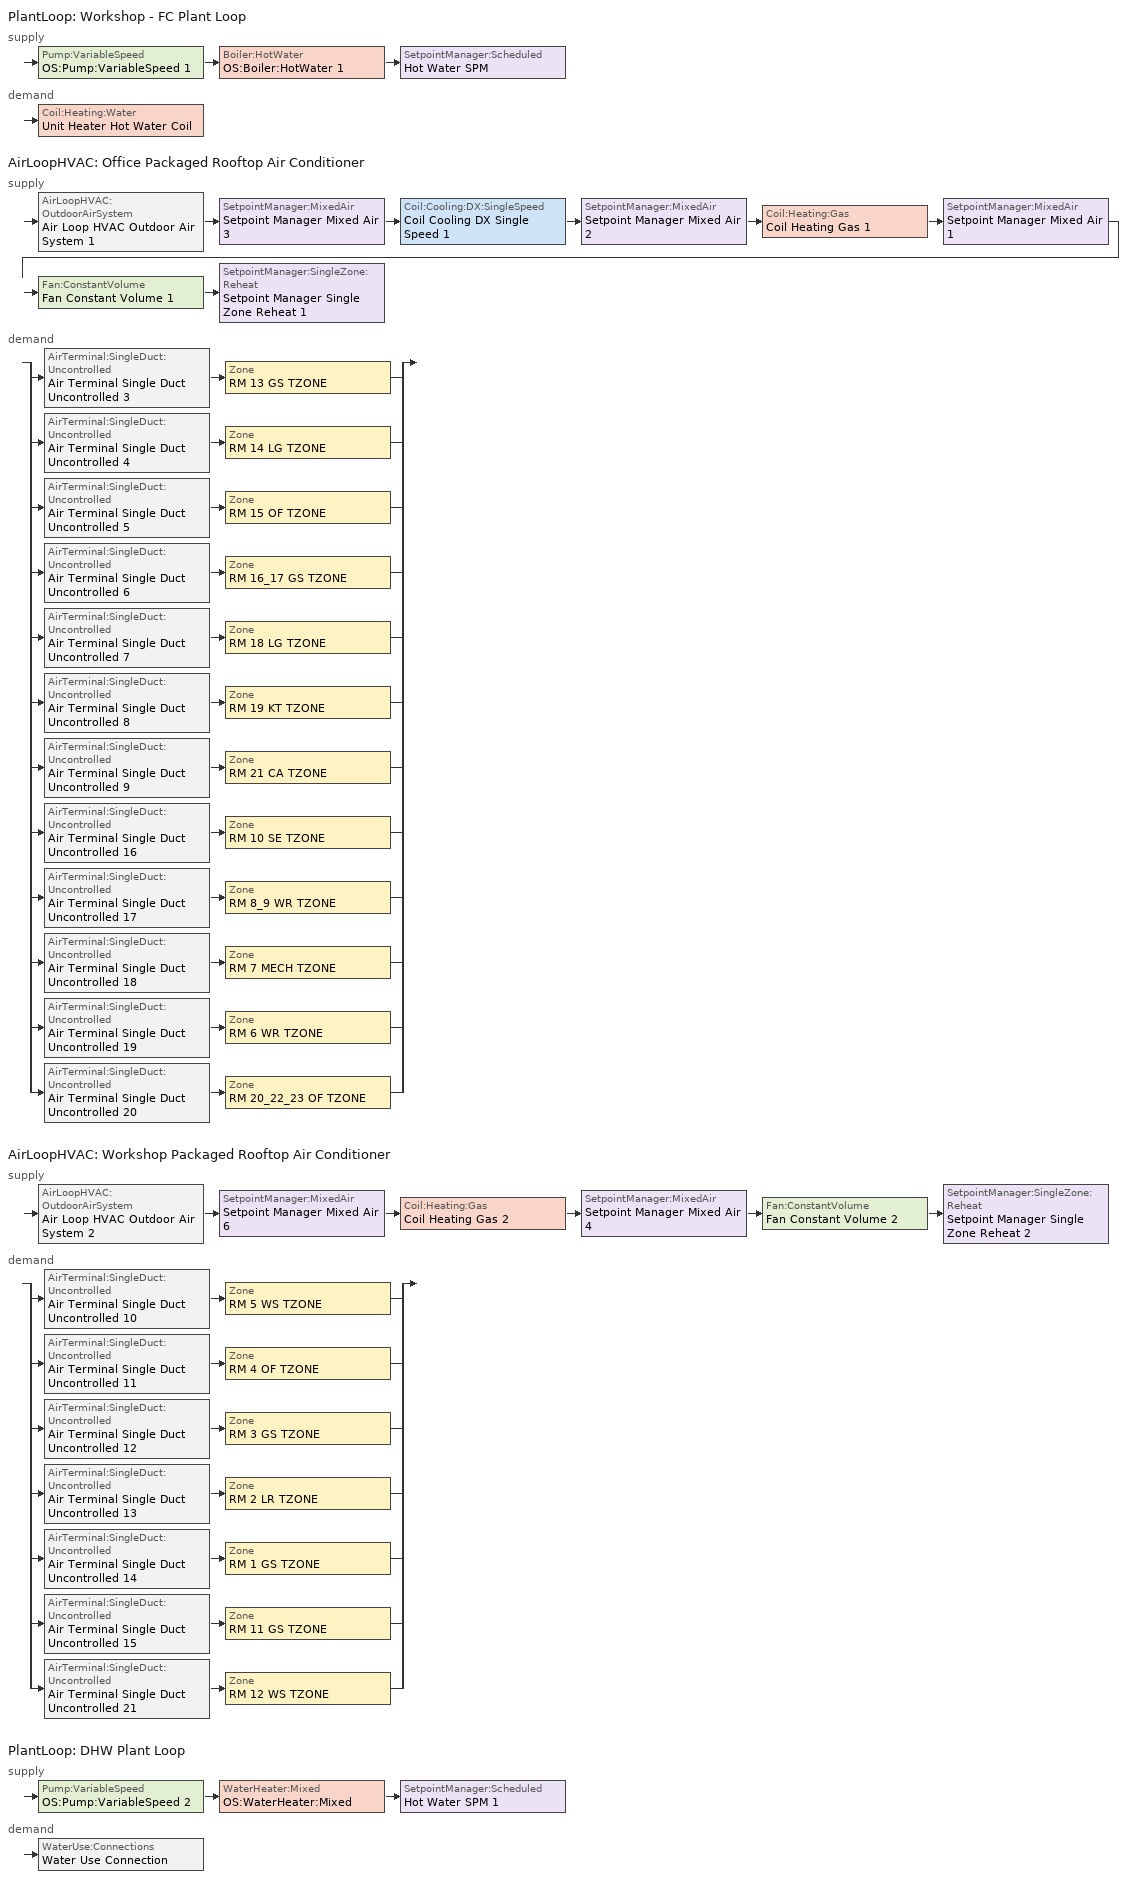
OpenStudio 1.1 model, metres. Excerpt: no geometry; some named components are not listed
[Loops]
PlantLoop 'Workshop - FC Plant Loop'
 supply: Pump:VariableSpeed 'OS:Pump:VariableSpeed 1' > Boiler:HotWater 'OS:Boiler:HotWater 1' > SetpointManager:Scheduled 'Hot Water SPM'
 demand: Coil:Heating:Water 'Unit Heater Hot Water Coil'
AirLoopHVAC 'Office Packaged Rooftop Air Conditioner'
 supply: AirLoopHVAC:OutdoorAirSystem 'Air Loop HVAC Outdoor Air System 1' > SetpointManager:MixedAir 'Setpoint Manager Mixed Air 3' > Coil:Cooling:DX:SingleSpeed 'Coil Cooling DX Single Speed 1' > SetpointManager:MixedAir 'Setpoint Manager Mixed Air 2' > Coil:Heating:Gas 'Coil Heating Gas 1' > SetpointManager:MixedAir 'Setpoint Manager Mixed Air 1' > Fan:ConstantVolume 'Fan Constant Volume 1' > SetpointManager:SingleZone:Reheat 'Setpoint Manager Single Zone Reheat 1'
 demand: split
  | AirTerminal:SingleDuct:Uncontrolled 'Air Terminal Single Duct Uncontrolled 3' > Zone 'RM 13 GS TZONE'
  | AirTerminal:SingleDuct:Uncontrolled 'Air Terminal Single Duct Uncontrolled 4' > Zone 'RM 14 LG TZONE'
  | AirTerminal:SingleDuct:Uncontrolled 'Air Terminal Single Duct Uncontrolled 5' > Zone 'RM 15 OF TZONE'
  | AirTerminal:SingleDuct:Uncontrolled 'Air Terminal Single Duct Uncontrolled 6' > Zone 'RM 16_17 GS TZONE'
  | AirTerminal:SingleDuct:Uncontrolled 'Air Terminal Single Duct Uncontrolled 7' > Zone 'RM 18 LG TZONE'
  | AirTerminal:SingleDuct:Uncontrolled 'Air Terminal Single Duct Uncontrolled 8' > Zone 'RM 19 KT TZONE'
  | AirTerminal:SingleDuct:Uncontrolled 'Air Terminal Single Duct Uncontrolled 9' > Zone 'RM 21 CA TZONE'
  | AirTerminal:SingleDuct:Uncontrolled 'Air Terminal Single Duct Uncontrolled 16' > Zone 'RM 10 SE TZONE'
  | AirTerminal:SingleDuct:Uncontrolled 'Air Terminal Single Duct Uncontrolled 17' > Zone 'RM 8_9 WR TZONE'
  | AirTerminal:SingleDuct:Uncontrolled 'Air Terminal Single Duct Uncontrolled 18' > Zone 'RM 7 MECH TZONE'
  | AirTerminal:SingleDuct:Uncontrolled 'Air Terminal Single Duct Uncontrolled 19' > Zone 'RM 6 WR TZONE'
  | AirTerminal:SingleDuct:Uncontrolled 'Air Terminal Single Duct Uncontrolled 20' > Zone 'RM 20_22_23 OF TZONE'
AirLoopHVAC 'Workshop Packaged Rooftop Air Conditioner'
 supply: AirLoopHVAC:OutdoorAirSystem 'Air Loop HVAC Outdoor Air System 2' > SetpointManager:MixedAir 'Setpoint Manager Mixed Air 6' > Coil:Heating:Gas 'Coil Heating Gas 2' > SetpointManager:MixedAir 'Setpoint Manager Mixed Air 4' > Fan:ConstantVolume 'Fan Constant Volume 2' > SetpointManager:SingleZone:Reheat 'Setpoint Manager Single Zone Reheat 2'
 demand: split
  | AirTerminal:SingleDuct:Uncontrolled 'Air Terminal Single Duct Uncontrolled 10' > Zone 'RM 5 WS TZONE'
  | AirTerminal:SingleDuct:Uncontrolled 'Air Terminal Single Duct Uncontrolled 11' > Zone 'RM 4 OF TZONE'
  | AirTerminal:SingleDuct:Uncontrolled 'Air Terminal Single Duct Uncontrolled 12' > Zone 'RM 3 GS TZONE'
  | AirTerminal:SingleDuct:Uncontrolled 'Air Terminal Single Duct Uncontrolled 13' > Zone 'RM 2 LR TZONE'
  | AirTerminal:SingleDuct:Uncontrolled 'Air Terminal Single Duct Uncontrolled 14' > Zone 'RM 1 GS TZONE'
  | AirTerminal:SingleDuct:Uncontrolled 'Air Terminal Single Duct Uncontrolled 15' > Zone 'RM 11 GS TZONE'
  | AirTerminal:SingleDuct:Uncontrolled 'Air Terminal Single Duct Uncontrolled 21' > Zone 'RM 12 WS TZONE'
PlantLoop 'DHW Plant Loop'
 supply: Pump:VariableSpeed 'OS:Pump:VariableSpeed 2' > WaterHeater:Mixed 'OS:WaterHeater:Mixed' > SetpointManager:Scheduled 'Hot Water SPM 1'
 demand: WaterUse:Connections 'Water Use Connection'
[SizingPeriod:DesignDay] Barometric Pressure {Pa}=100296; Sky Clearness=0; Rain Indicator=0; Snow Indicator=0; Day of Month=21; Daylight Saving Time Indicator=0; Dry-Bulb Temperature Range Modifier Type=DefaultMultipliers
Name | Maximum Dry-Bulb Temperature {C} | Daily Dry-Bulb Temperature Range {deltaC} | Humidity Indicating Conditions at Maximum Dry-Bulb {BasedOnField A3} | Wind Speed {m/s} | Wind Direction {deg} | Month | Day Type | Humidity Indicating Type | Solar Model Indicator | ASHRAE Taub | ASHRAE Taud
Trenton Ann Clg .4% Condns DP=>MDB | 26 | 9.9 | 22.2 | 5.1 | 220 | 7 | SummerDesignDay | Dewpoint | ASHRAETau | 0.459 | 2.014
Trenton Ann Htg 99.6% Condns DB | -21.8 | 0 | -21.8 | 2.9 | 50 | 1 | WinterDesignDay | Wetbulb | ASHRAEClearSky
Trenton Ann Clg .4% Condns Enth=>MDB | 27.5 | 9.9 | 70700 | 5.1 | 220 | 7 | SummerDesignDay | Enthalpy | ASHRAETau | 0.459 | 2.014
[Sizing:Zone] Zone Cooling Design Supply Air Temperature {C}=14; Zone Heating Design Supply Air Temperature {C}=40; Zone Cooling Design Supply Air Humidity Ratio {kg-H2O/kg-air}=0.0085; Zone Heating Design Supply Air Humidity Ratio {kg-H2O/kg-air}=0.008; Heating Design Air Flow Method=DesignDay
RM 1 GS TZONE; RM 11 GS TZONE; RM 12 WS TZONE; RM 13 GS TZONE; RM 14 LG TZONE; RM 15 OF TZONE; RM 16_17 GS TZONE; RM 18 LG TZONE; RM 19 KT TZONE; RM 20_22_23 OF TZONE; RM 21 CA TZONE; RM 3 GS TZONE; RM 4 OF TZONE; RM 5 WS TZONE; RM 6 WR TZONE; RM 7 MECH TZONE; RM 8_9 WR TZONE; RM 2 LR TZONE; RM 10 SE TZONE
[Zone equipment]
RM 1 GS TZONE: Air Terminal Single Duct Uncontrolled 14
RM 11 GS TZONE: Air Terminal Single Duct Uncontrolled 15
RM 12 WS TZONE: Unit Heater CV - Hot Water, Air Terminal Single Duct Uncontrolled 21
RM 13 GS TZONE: Air Terminal Single Duct Uncontrolled 3
RM 14 LG TZONE: Air Terminal Single Duct Uncontrolled 4
RM 15 OF TZONE: Air Terminal Single Duct Uncontrolled 5
RM 16_17 GS TZONE: Air Terminal Single Duct Uncontrolled 6
RM 18 LG TZONE: Air Terminal Single Duct Uncontrolled 7
RM 19 KT TZONE: Air Terminal Single Duct Uncontrolled 8
RM 20_22_23 OF TZONE: Air Terminal Single Duct Uncontrolled 20
RM 21 CA TZONE: Air Terminal Single Duct Uncontrolled 9
RM 3 GS TZONE: Air Terminal Single Duct Uncontrolled 12
RM 4 OF TZONE: Air Terminal Single Duct Uncontrolled 11
RM 5 WS TZONE: Air Terminal Single Duct Uncontrolled 10
RM 6 WR TZONE: Air Terminal Single Duct Uncontrolled 19
RM 7 MECH TZONE: Air Terminal Single Duct Uncontrolled 18
RM 8_9 WR TZONE: Air Terminal Single Duct Uncontrolled 17
RM 2 LR TZONE: Air Terminal Single Duct Uncontrolled 13
RM 10 SE TZONE: Air Terminal Single Duct Uncontrolled 16
[Controller:WaterCoil] Action=Normal
Controller Water Coil 1; Controller Water Coil 2
[ZoneHVAC:UnitHeater]
Unit Heater CV - Hot Water: Availability Schedule=Always On Discrete 1; Supply Air Fan=Unit Heater CV Fan; Maximum Supply Air Flow Rate {m3/s}=AutoSize; Fan Control Type=OnOff; Heating Coil=Unit Heater Hot Water Coil; Maximum Hot Water Flow Rate {m3/s}=AutoSize; Minimum Hot Water Flow Rate {m3/s}=0; Heating Convergence Tolerance=0.001
[Fan:ConstantVolume] Maximum Flow Rate {m3/s}=AutoSize
Name | Availability Schedule | Pressure Rise {Pa} | Motor In Airstream Fraction
Unit Heater CV Fan | Always On Discrete 1
Fan Constant Volume 1 | Office AHU Fan schedule | 500
Fan Constant Volume 2 | Workshop AHU Fan Schedule | 1000 | 0.5
[Coil:Heating:Water]
Unit Heater Hot Water Coil: Availability Schedule=Always On Discrete 1
[PlantLoop] Plant Loop Volume {m3}=Autocalculate
Name | Fluid Type
Workshop - FC Plant Loop | Water
DHW Plant Loop
[Sizing:Plant] Loop Type=Heating; Design Loop Exit Temperature {C}=82; Loop Design Temperature Difference {deltaC}=11
Workshop - FC Plant Loop; DHW Plant Loop
[Boiler:HotWater]
OS:Boiler:HotWater 1: Efficiency Curve Temperature Evaluation Variable=LeavingBoiler; Normalized Boiler Efficiency Curve=Boiler Efficiency; Water Outlet Upper Temperature Limit {C}=99; Boiler Flow Mode=LeavingSetpointModulated; Parasitic Electric Load {W}=0; Sizing Factor=1
[SetpointManager:Scheduled] Control Variable=Temperature
Name | Schedule
Hot Water SPM | Hot Water Temperature
Hot Water SPM 1 | Water Heater Setpoint Temperature
[AirLoopHVAC] Design Supply Air Flow Rate {m3/s}=AutoSize
Office Packaged Rooftop Air Conditioner; Workshop Packaged Rooftop Air Conditioner
[AvailabilityManager:Scheduled]
Name | Schedule
Availability Manager Scheduled 1 | Always On Discrete
Availability Manager Scheduled 2 | Always On
[Sizing:System] Type of Load to Size On=Sensible; Design Outdoor Air Flow Rate {m3/s}=Autosize; Minimum System Air Flow Ratio=1; Preheat Design Temperature {C}=7; Preheat Design Humidity Ratio {kg-H2O/kg-Air}=0.008; Precool Design Temperature {C}=12.8; Precool Design Humidity Ratio {kg-H2O/kg-Air}=0.008; Central Cooling Design Supply Air Temperature {C}=12.8; Central Heating Design Supply Air Temperature {C}=40; Sizing Option=NonCoincident; 100% Outdoor Air in Cooling=Yes; 100% Outdoor Air in Heating=Yes; Central Cooling Design Supply Air Humidity Ratio {kg-H2O/kg-Air}=0.0085; Central Heating Design Supply Air Humidity Ratio {kg-H2O/kg-Air}=0.008; Cooling Design Air Flow Method=DesignDay; Cooling Design Air Flow Rate {m3/s}=0; Heating Design Air Flow Method=DesignDay; Heating Design Air Flow Rate {m3/s}=0; System Outdoor Air Method=ZoneSum
Office Packaged Rooftop Air Conditioner; Workshop Packaged Rooftop Air Conditioner
[Coil:Heating:Gas] Availability Schedule=Always On Discrete; Gas Burner Efficiency=0.8; Nominal Capacity {W}=AutoSize; Parasitic Electric Load {W}=0; Parasitic Gas Load {W}=0
Coil Heating Gas 1; Coil Heating Gas 2
[Coil:Cooling:DX:SingleSpeed]
Coil Cooling DX Single Speed 1: Availability Schedule=Always On Discrete; Rated Total Cooling Capacity {W}=autosize; Rated Sensible Heat Ratio=autosize; Rated COP {W/W}=3; Rated Air Flow Rate {m3/s}=autosize; Rated Evaporator Fan Power Per Volume Flow Rate {W/(m3/s)}=773.3; Total Cooling Capacity Function of Temperature Curve=Curve Biquadratic 1; Total Cooling Capacity Function of Flow Fraction Curve=Curve Quadratic 1; Energy Input Ratio Function of Temperature Curve=Curve Biquadratic 2; Energy Input Ratio Function of Flow Fraction Curve=Curve Quadratic 2; Part Load Fraction Correlation Curve=Curve Quadratic 3; Condenser Type=AirCooled; Evaporative Condenser Effectiveness=0; Evaporative Condenser Air Flow Rate {m3/s}=Autosize; Evaporative Condenser Pump Rated Power Consumption {W}=Autosize; Crankcase Heater Capacity {W}=0; Maximum Outdoor Dry-Bulb Temperature for Crankcase Heater Operation {C}=0; Basin Heater Capacity {W/K}=0; Basin Heater Setpoint Temperature {C}=10
[SetpointManager:SingleZone:Reheat] Minimum Supply Air Temperature {C}=15; Control Zone=RM 20_22_23 OF TZONE
Name | Maximum Supply Air Temperature {C}
Setpoint Manager Single Zone Reheat 1 | 30
Setpoint Manager Single Zone Reheat 2 | 25
[Controller:OutdoorAir] Minimum Outdoor Air Flow Rate {m3/s}=Autosize; Maximum Outdoor Air Flow Rate {m3/s}=Autosize; Economizer Control Type=NoEconomizer; Economizer Control Action Type=ModulateFlow; Economizer Maximum Limit Dry-Bulb Temperature {C}=28; Economizer Maximum Limit Enthalpy {J/kg}=64000; Economizer Minimum Limit Dry-Bulb Temperature {C}=-100; Lockout Type=NoLockout; Minimum Limit Type=FixedMinimum; High Humidity Control=No; Heat Recovery Bypass Control Type=BypassWhenOAFlowGreaterThanMinimum
Name | Controller Mechanical Ventilation
Controller Outdoor Air 1 | Controller Mechanical Ventilation 1
Controller Outdoor Air 2 | Controller Mechanical Ventilation 2
[Controller:MechanicalVentilation] Availability Schedule=Always On Discrete; System Outdoor Air Method=ZoneSum
Controller Mechanical Ventilation 1; Controller Mechanical Ventilation 2
[AirLoopHVAC:OutdoorAirSystem]
Name | Controller
Air Loop HVAC Outdoor Air System 1 | Controller Outdoor Air 1
Air Loop HVAC Outdoor Air System 2 | Controller Outdoor Air 2
[AirTerminal:SingleDuct:Uncontrolled] Availability Schedule=Always On Discrete; Maximum Air Flow Rate {m3/s}=AutoSize
Air Terminal Single Duct Uncontrolled 3; Air Terminal Single Duct Uncontrolled 4; Air Terminal Single Duct Uncontrolled 5; Air Terminal Single Duct Uncontrolled 6; Air Terminal Single Duct Uncontrolled 7; Air Terminal Single Duct Uncontrolled 8; Air Terminal Single Duct Uncontrolled 9; Air Terminal Single Duct Uncontrolled 10; Air Terminal Single Duct Uncontrolled 11; Air Terminal Single Duct Uncontrolled 12; Air Terminal Single Duct Uncontrolled 13; Air Terminal Single Duct Uncontrolled 14; Air Terminal Single Duct Uncontrolled 15; Air Terminal Single Duct Uncontrolled 16; Air Terminal Single Duct Uncontrolled 17; Air Terminal Single Duct Uncontrolled 18; Air Terminal Single Duct Uncontrolled 19; Air Terminal Single Duct Uncontrolled 20; Air Terminal Single Duct Uncontrolled 21
[WaterUse:Equipment:Definition]
SWH: Peak Flow Rate {m3/s}=2e-005; Target Temperature Schedule=SWH Hot Water Target Temperature
[WaterUse:Equipment]
Water Use Equipment 1: Water Use Equipment Definition=SWH; Space=RM 7 MECH; Flow Rate Fraction Schedule=SWH Rate Schedule
[WaterHeater:Mixed]
OS:WaterHeater:Mixed: Tank Volume {m3}=0.3785; Setpoint Temperature Schedule=Water Heater Setpoint Temperature; Deadband Temperature Difference {deltaC}=2; Maximum Temperature Limit {C}=82.22; Heater Control Type=Cycle; Heater Maximum Capacity {W}=845000; Heater Fuel Type=NaturalGas; Heater Thermal Efficiency=0.8; Off Cycle Parasitic Fuel Consumption Rate {W}=20; Off Cycle Parasitic Fuel Type=NaturalGas; Off Cycle Parasitic Heat Fraction to Tank=0.8; On Cycle Parasitic Fuel Type=NaturalGas; Ambient Temperature Indicator=Schedule; Ambient Temperature Schedule=Water Heater Ambient Temperature; Off Cycle Loss Coefficient to Ambient Temperature {W/K}=6; On Cycle Loss Coefficient to Ambient Temperature {W/K}=6; Use Side Effectiveness=1; Source Side Effectiveness=1; Use Side Design Flow Rate {m3/s}=autosize; Source Side Design Flow Rate {m3/s}=autosize; Indirect Water Heating Recovery Time {hr}=1.5
[WaterUse:Connections]
Water Use Connection: Water Use Equipment Name 1=Water Use Equipment 1
[Schedule:Constant] Value=1
Always On Discrete; Always On Discrete 1
[Schedule:Ruleset]
Name | Default Day Schedule | Summer Design Day Schedule | Winter Design Day Schedule
Always On | Always On Default Schedule | Always On Summer Design Day | Always On Winter Design Day
Office AHU Fan schedule | Schedule Day 28
Workshop AHU Fan Schedule | Schedule Day 29
Hot Water Temperature | Hot Water Temperature Default | Hot Water Temperature Summer Design Day | Hot Water Temperature Winter Design Day
SWH Hot Water Target Temperature | Schedule Day 30
SWH Rate Schedule | Schedule Day 31
Water Heater Setpoint Temperature | Water Heater Setpoint Temperature Default
Water Heater Ambient Temperature | Water Heater Ambient Temperature Default
[Schedule:Day]
Always On Default Schedule; Schedule Day 41; Schedule Day 42: 24, 0, 0
Always On Rule 1 Day Schedule; Always On Winter Design Day; Always On Summer Design Day: 24, 0, 1
Schedule Day 28; Schedule Day 29; Schedule Day 32: 5, 30, 0, 16, 30, 1, 24, 0, 0
Hot Water Temperature Default; Hot Water Temperature Summer Design Day; Hot Water Temperature Winter Design Day: 24, 0, 67
Schedule Day 30: 24, 0, 40
Schedule Day 31: 7, 0, 0.05, 8, 0, 0.1, 15, 0, 0.9, 16, 0, 0.5, 17, 0, 0.1, 24, 0, 0.05
Water Heater Setpoint Temperature Default: 24, 0, 60
Water Heater Ambient Temperature Default: 24, 0, 22
Schedule Day 43: 5, 30, 0, 17, 30, 1, 24, 0, 0
[Schedule:Rule]
Name | Schedule Ruleset | Rule Order | Day Schedule | Apply Sunday | Apply Monday | Apply Tuesday | Apply Wednesday | Apply Thursday | Apply Friday | Apply Saturday | Date Specification Type | Start Month | Start Day | End Month | End Day
Always On Rule 1 | Always On | 0 | Always On Rule 1 Day Schedule | Yes | Yes | Yes | Yes | Yes | Yes | Yes | DateRange | 1 | 1 | 12 | 31
Schedule Rule 1 | Office AHU Fan schedule | 1 | Schedule Day 32 |  | Yes | Yes | Yes | Yes | Yes
Schedule Rule 2 | Office AHU Fan schedule | 0 | Schedule Day 41 | Yes |  |  |  |  |  | Yes
Schedule Rule 3 | Workshop AHU Fan Schedule | 1 | Schedule Day 42 | Yes |  |  |  |  |  | Yes
Schedule Rule 4 | Workshop AHU Fan Schedule | 0 | Schedule Day 43 |  | Yes | Yes | Yes | Yes | Yes
[Curve:Biquadratic]
Name | Coefficient1 Constant | Coefficient2 x | Coefficient3 x**2 | Coefficient4 y | Coefficient5 y**2 | Coefficient6 x*y | Minimum Value of x {BasedOnField A2} | Maximum Value of x {BasedOnField A2} | Minimum Value of y {BasedOnField A3} | Maximum Value of y {BasedOnField A3}
Boiler Efficiency | 1 | 0 | 0 | 0 | 0 | 0 | 0 | 1 | 0 | 1
Curve Biquadratic 1 | 0.42415 | 0.04426 | -0.00042 | 0.00333 | -8e-005 | -0.00021 | 17 | 22 | 13 | 46
Curve Biquadratic 2 | 1.23649 | -0.02431 | 0.00057 | -0.01434 | 0.00063 | -0.00038 | 17 | 22 | 13 | 46
[Curve:Quadratic]
Name | Coefficient1 Constant | Coefficient2 x | Coefficient3 x**2 | Minimum Value of x {BasedOnField A2} | Maximum Value of x {BasedOnField A2}
Curve Quadratic 1 | 0.77136 | 0.34053 | -0.11088 | 0.75918 | 1.13877
Curve Quadratic 2 | 1.2055 | -0.32953 | 0.12308 | 0.75918 | 1.13877
Curve Quadratic 3 | 0.771 | 0.229 | 0 | 0 | 1
